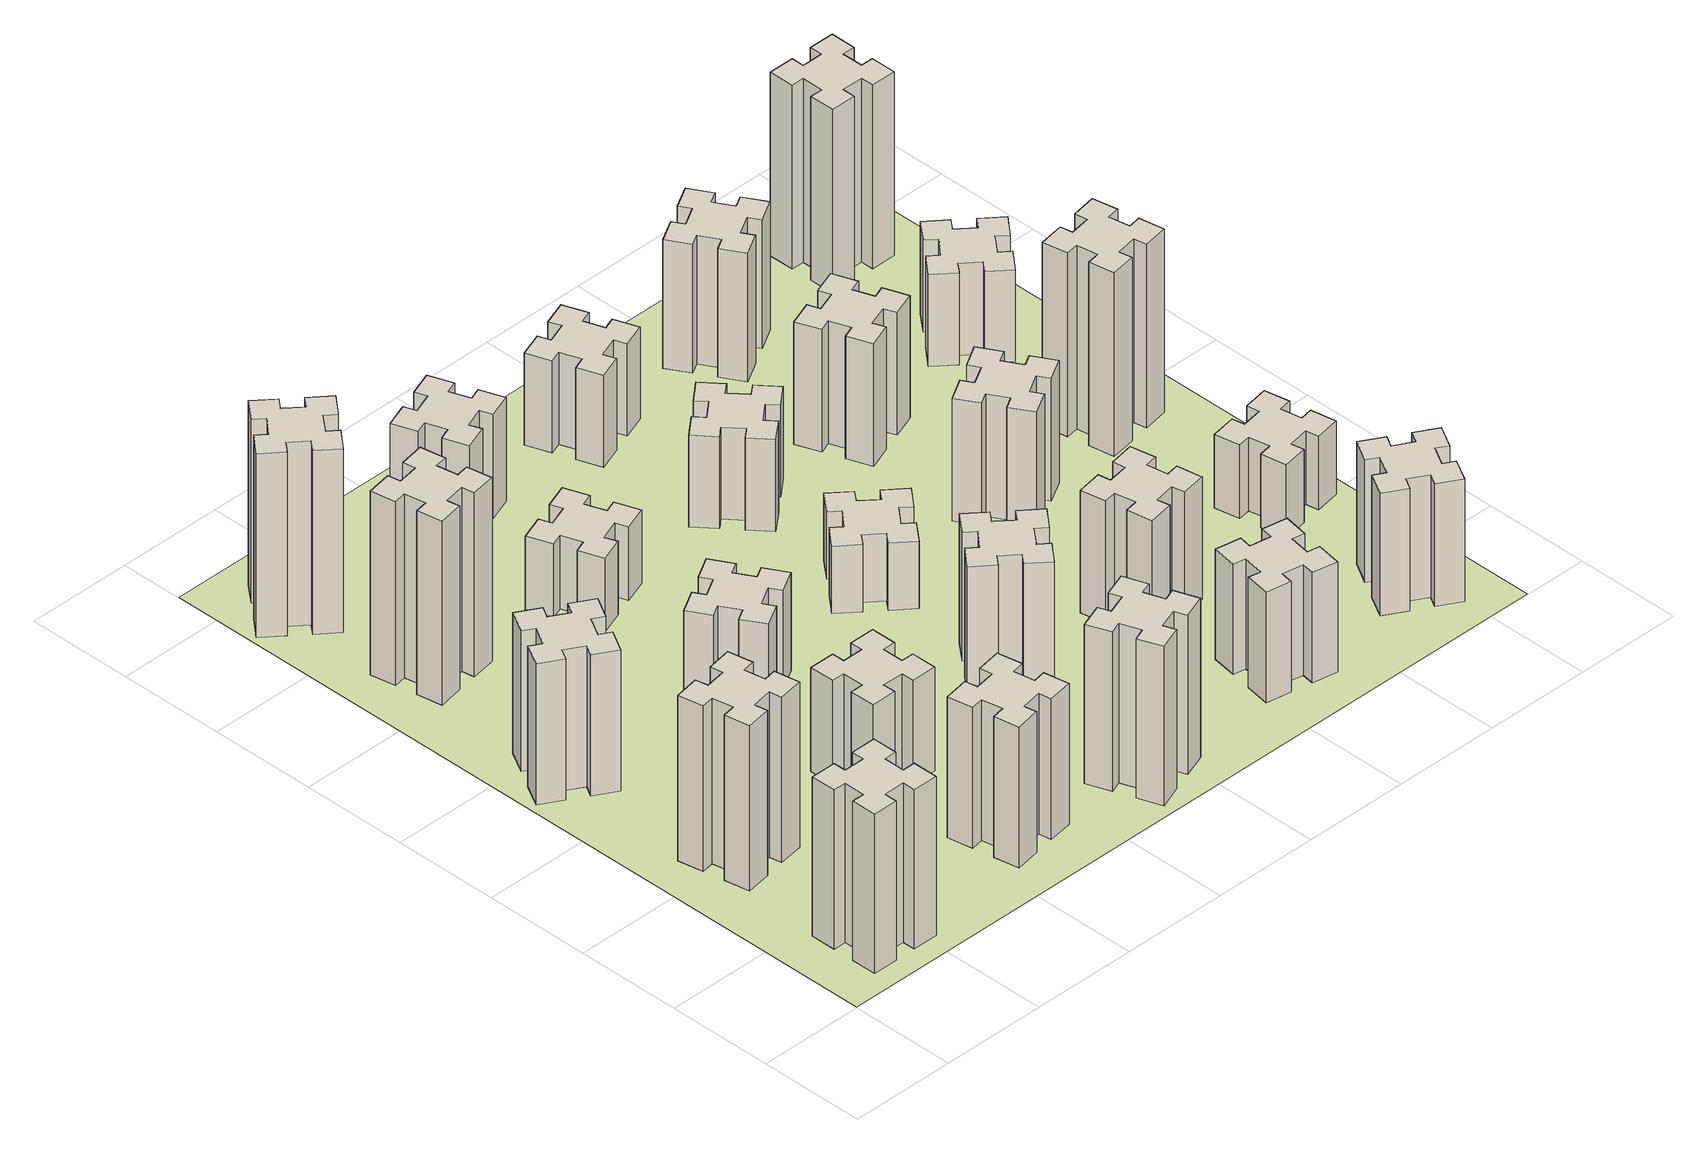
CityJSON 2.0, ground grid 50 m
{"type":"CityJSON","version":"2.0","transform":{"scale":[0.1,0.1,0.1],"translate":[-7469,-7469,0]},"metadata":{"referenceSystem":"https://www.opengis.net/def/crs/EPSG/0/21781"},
"CityObjects":{
"building1":{"type":"Building","attributes":{"class":"1000","function":"1000","usage":"1000","yearOfConstruction":2016,"roofType":"1000","measuredHeight":78,"storeysAboveGround":30,"storeysBelowGround":0},"geometry":[{"type":"Solid","lod":"1","boundaries":[[[[0,1,2,3,4,5,6,7,8,9,10,11,12,13,14,15,16,17,18,19]],[[17,16,20,21]],[[16,15,22,20]],[[15,14,23,22]],[[14,13,24,23]],[[13,12,25,24]],[[12,11,26,25]],[[11,10,27,26]],[[10,9,28,27]],[[9,8,29,28]],[[8,7,30,29]],[[7,6,31,30]],[[6,5,32,31]],[[5,4,33,32]],[[4,3,34,33]],[[3,2,35,34]],[[2,1,36,35]],[[1,0,37,36]],[[0,19,38,37]],[[19,18,39,38]],[[18,17,21,39]],[[24,25,26,27,28,29,30,31,32,33,34,35,36,37,38,39,21,20,22,23]]]]}]},
"building2":{"type":"Building","attributes":{"class":"1000","function":"1000","usage":"1000","yearOfConstruction":2016,"roofType":"1000","measuredHeight":81,"storeysAboveGround":30,"storeysBelowGround":0},"geometry":[{"type":"Solid","lod":"1","boundaries":[[[[40,41,42,43,44,45,46,47,48,49,50,51,52,53,54,55,56,57,58,59]],[[57,56,60,61]],[[56,55,62,60]],[[55,54,63,62]],[[54,53,64,63]],[[53,52,65,64]],[[52,51,66,65]],[[51,50,67,66]],[[50,49,68,67]],[[49,48,69,68]],[[48,47,70,69]],[[47,46,71,70]],[[46,45,72,71]],[[45,44,73,72]],[[44,43,74,73]],[[43,42,75,74]],[[42,41,76,75]],[[41,40,77,76]],[[40,59,78,77]],[[59,58,79,78]],[[58,57,61,79]],[[64,65,66,67,68,69,70,71,72,73,74,75,76,77,78,79,61,60,62,63]]]]}]},
"building3":{"type":"Building","attributes":{"class":"1000","function":"1000","usage":"1000","yearOfConstruction":2016,"roofType":"1000","measuredHeight":69,"storeysAboveGround":30,"storeysBelowGround":0},"geometry":[{"type":"Solid","lod":"1","boundaries":[[[[80,81,82,83,84,85,86,87,88,89,90,91,92,93,94,95,96,97,98,99]],[[97,96,100,101]],[[96,95,102,100]],[[95,94,103,102]],[[94,93,104,103]],[[93,92,105,104]],[[92,91,106,105]],[[91,90,107,106]],[[90,89,108,107]],[[89,88,109,108]],[[88,87,110,109]],[[87,86,111,110]],[[86,85,112,111]],[[85,84,113,112]],[[84,83,114,113]],[[83,82,115,114]],[[82,81,116,115]],[[81,80,117,116]],[[80,99,118,117]],[[99,98,119,118]],[[98,97,101,119]],[[104,105,106,107,108,109,110,111,112,113,114,115,116,117,118,119,101,100,102,103]]]]}]},
"building4":{"type":"Building","attributes":{"class":"1000","function":"1000","usage":"1000","yearOfConstruction":2016,"roofType":"1000","measuredHeight":90,"storeysAboveGround":30,"storeysBelowGround":0},"geometry":[{"type":"Solid","lod":"1","boundaries":[[[[120,121,122,123,124,125,126,127,128,129,130,131,132,133,134,135,136,137,138,139]],[[137,136,140,141]],[[136,135,142,140]],[[135,134,143,142]],[[134,133,144,143]],[[133,132,145,144]],[[132,131,146,145]],[[131,130,147,146]],[[130,129,148,147]],[[129,128,149,148]],[[128,127,150,149]],[[127,126,151,150]],[[126,125,152,151]],[[125,124,153,152]],[[124,123,154,153]],[[123,122,155,154]],[[122,121,156,155]],[[121,120,157,156]],[[120,139,158,157]],[[139,138,159,158]],[[138,137,141,159]],[[144,145,146,147,148,149,150,151,152,153,154,155,156,157,158,159,141,140,142,143]]]]}]},
"building5":{"type":"Building","attributes":{"class":"1000","function":"1000","usage":"1000","yearOfConstruction":2016,"roofType":"1000","measuredHeight":90,"storeysAboveGround":30,"storeysBelowGround":0},"geometry":[{"type":"Solid","lod":"1","boundaries":[[[[160,161,162,163,164,165,166,167,168,169,170,171,172,173,174,175,176,177,178,179]],[[177,176,180,181]],[[176,175,182,180]],[[175,174,183,182]],[[174,173,184,183]],[[173,172,185,184]],[[172,171,186,185]],[[171,170,187,186]],[[170,169,188,187]],[[169,168,189,188]],[[168,167,190,189]],[[167,166,191,190]],[[166,165,192,191]],[[165,164,193,192]],[[164,163,194,193]],[[163,162,195,194]],[[162,161,196,195]],[[161,160,197,196]],[[160,179,198,197]],[[179,178,199,198]],[[178,177,181,199]],[[184,185,186,187,188,189,190,191,192,193,194,195,196,197,198,199,181,180,182,183]]]]}]},
"building6":{"type":"Building","attributes":{"class":"1000","function":"1000","usage":"1000","yearOfConstruction":2016,"roofType":"1000","measuredHeight":69,"storeysAboveGround":30,"storeysBelowGround":0},"geometry":[{"type":"Solid","lod":"1","boundaries":[[[[200,201,202,203,204,205,206,207,208,209,210,211,212,213,214,215,216,217,218,219]],[[217,216,220,221]],[[216,215,222,220]],[[215,214,223,222]],[[214,213,224,223]],[[213,212,225,224]],[[212,211,226,225]],[[211,210,227,226]],[[210,209,228,227]],[[209,208,229,228]],[[208,207,230,229]],[[207,206,231,230]],[[206,205,232,231]],[[205,204,233,232]],[[204,203,234,233]],[[203,202,235,234]],[[202,201,236,235]],[[201,200,237,236]],[[200,219,238,237]],[[219,218,239,238]],[[218,217,221,239]],[[224,225,226,227,228,229,230,231,232,233,234,235,236,237,238,239,221,220,222,223]]]]}]},
"building7":{"type":"Building","attributes":{"class":"1000","function":"1000","usage":"1000","yearOfConstruction":2016,"roofType":"1000","measuredHeight":51,"storeysAboveGround":30,"storeysBelowGround":0},"geometry":[{"type":"Solid","lod":"1","boundaries":[[[[240,241,242,243,244,245,246,247,248,249,250,251,252,253,254,255,256,257,258,259]],[[257,256,260,261]],[[256,255,262,260]],[[255,254,263,262]],[[254,253,264,263]],[[253,252,265,264]],[[252,251,266,265]],[[251,250,267,266]],[[250,249,268,267]],[[249,248,269,268]],[[248,247,270,269]],[[247,246,271,270]],[[246,245,272,271]],[[245,244,273,272]],[[244,243,274,273]],[[243,242,275,274]],[[242,241,276,275]],[[241,240,277,276]],[[240,259,278,277]],[[259,258,279,278]],[[258,257,261,279]],[[264,265,266,267,268,269,270,271,272,273,274,275,276,277,278,279,261,260,262,263]]]]}]},
"building8":{"type":"Building","attributes":{"class":"1000","function":"1000","usage":"1000","yearOfConstruction":2016,"roofType":"1000","measuredHeight":48,"storeysAboveGround":30,"storeysBelowGround":0},"geometry":[{"type":"Solid","lod":"1","boundaries":[[[[280,281,282,283,284,285,286,287,288,289,290,291,292,293,294,295,296,297,298,299]],[[297,296,300,301]],[[296,295,302,300]],[[295,294,303,302]],[[294,293,304,303]],[[293,292,305,304]],[[292,291,306,305]],[[291,290,307,306]],[[290,289,308,307]],[[289,288,309,308]],[[288,287,310,309]],[[287,286,311,310]],[[286,285,312,311]],[[285,284,313,312]],[[284,283,314,313]],[[283,282,315,314]],[[282,281,316,315]],[[281,280,317,316]],[[280,299,318,317]],[[299,298,319,318]],[[298,297,301,319]],[[304,305,306,307,308,309,310,311,312,313,314,315,316,317,318,319,301,300,302,303]]]]}]},
"building9":{"type":"Building","attributes":{"class":"1000","function":"1000","usage":"1000","yearOfConstruction":2016,"roofType":"1000","measuredHeight":36,"storeysAboveGround":30,"storeysBelowGround":0},"geometry":[{"type":"Solid","lod":"1","boundaries":[[[[320,321,322,323,324,325,326,327,328,329,330,331,332,333,334,335,336,337,338,339]],[[337,336,340,341]],[[336,335,342,340]],[[335,334,343,342]],[[334,333,344,343]],[[333,332,345,344]],[[332,331,346,345]],[[331,330,347,346]],[[330,329,348,347]],[[329,328,349,348]],[[328,327,350,349]],[[327,326,351,350]],[[326,325,352,351]],[[325,324,353,352]],[[324,323,354,353]],[[323,322,355,354]],[[322,321,356,355]],[[321,320,357,356]],[[320,339,358,357]],[[339,338,359,358]],[[338,337,341,359]],[[344,345,346,347,348,349,350,351,352,353,354,355,356,357,358,359,341,340,342,343]]]]}]},
"building10":{"type":"Building","attributes":{"class":"1000","function":"1000","usage":"1000","yearOfConstruction":2016,"roofType":"1000","measuredHeight":78,"storeysAboveGround":30,"storeysBelowGround":0},"geometry":[{"type":"Solid","lod":"1","boundaries":[[[[360,361,362,363,364,365,366,367,368,369,370,371,372,373,374,375,376,377,378,379]],[[377,376,380,381]],[[376,375,382,380]],[[375,374,383,382]],[[374,373,384,383]],[[373,372,385,384]],[[372,371,386,385]],[[371,370,387,386]],[[370,369,388,387]],[[369,368,389,388]],[[368,367,390,389]],[[367,366,391,390]],[[366,365,392,391]],[[365,364,393,392]],[[364,363,394,393]],[[363,362,395,394]],[[362,361,396,395]],[[361,360,397,396]],[[360,379,398,397]],[[379,378,399,398]],[[378,377,381,399]],[[384,385,386,387,388,389,390,391,392,393,394,395,396,397,398,399,381,380,382,383]]]]}]},
"building11":{"type":"Building","attributes":{"class":"1000","function":"1000","usage":"1000","yearOfConstruction":2016,"roofType":"1000","measuredHeight":51,"storeysAboveGround":30,"storeysBelowGround":0},"geometry":[{"type":"Solid","lod":"1","boundaries":[[[[400,401,402,403,404,405,406,407,408,409,410,411,412,413,414,415,416,417,418,419]],[[417,416,420,421]],[[416,415,422,420]],[[415,414,423,422]],[[414,413,424,423]],[[413,412,425,424]],[[412,411,426,425]],[[411,410,427,426]],[[410,409,428,427]],[[409,408,429,428]],[[408,407,430,429]],[[407,406,431,430]],[[406,405,432,431]],[[405,404,433,432]],[[404,403,434,433]],[[403,402,435,434]],[[402,401,436,435]],[[401,400,437,436]],[[400,419,438,437]],[[419,418,439,438]],[[418,417,421,439]],[[424,425,426,427,428,429,430,431,432,433,434,435,436,437,438,439,421,420,422,423]]]]}]},
"building12":{"type":"Building","attributes":{"class":"1000","function":"1000","usage":"1000","yearOfConstruction":2016,"roofType":"1000","measuredHeight":63,"storeysAboveGround":30,"storeysBelowGround":0},"geometry":[{"type":"Solid","lod":"1","boundaries":[[[[440,441,442,443,444,445,446,447,448,449,450,451,452,453,454,455,456,457,458,459]],[[457,456,460,461]],[[456,455,462,460]],[[455,454,463,462]],[[454,453,464,463]],[[453,452,465,464]],[[452,451,466,465]],[[451,450,467,466]],[[450,449,468,467]],[[449,448,469,468]],[[448,447,470,469]],[[447,446,471,470]],[[446,445,472,471]],[[445,444,473,472]],[[444,443,474,473]],[[443,442,475,474]],[[442,441,476,475]],[[441,440,477,476]],[[440,459,478,477]],[[459,458,479,478]],[[458,457,461,479]],[[464,465,466,467,468,469,470,471,472,473,474,475,476,477,478,479,461,460,462,463]]]]}]},
"building13":{"type":"Building","attributes":{"class":"1000","function":"1000","usage":"1000","yearOfConstruction":2016,"roofType":"1000","measuredHeight":33,"storeysAboveGround":30,"storeysBelowGround":0},"geometry":[{"type":"Solid","lod":"1","boundaries":[[[[480,481,482,483,484,485,486,487,488,489,490,491,492,493,494,495,496,497,498,499]],[[497,496,500,501]],[[496,495,502,500]],[[495,494,503,502]],[[494,493,504,503]],[[493,492,505,504]],[[492,491,506,505]],[[491,490,507,506]],[[490,489,508,507]],[[489,488,509,508]],[[488,487,510,509]],[[487,486,511,510]],[[486,485,512,511]],[[485,484,513,512]],[[484,483,514,513]],[[483,482,515,514]],[[482,481,516,515]],[[481,480,517,516]],[[480,499,518,517]],[[499,498,519,518]],[[498,497,501,519]],[[504,505,506,507,508,509,510,511,512,513,514,515,516,517,518,519,501,500,502,503]]]]}]},
"building14":{"type":"Building","attributes":{"class":"1000","function":"1000","usage":"1000","yearOfConstruction":2016,"roofType":"1000","measuredHeight":45,"storeysAboveGround":30,"storeysBelowGround":0},"geometry":[{"type":"Solid","lod":"1","boundaries":[[[[520,521,522,523,524,525,526,527,528,529,530,531,532,533,534,535,536,537,538,539]],[[537,536,540,541]],[[536,535,542,540]],[[535,534,543,542]],[[534,533,544,543]],[[533,532,545,544]],[[532,531,546,545]],[[531,530,547,546]],[[530,529,548,547]],[[529,528,549,548]],[[528,527,550,549]],[[527,526,551,550]],[[526,525,552,551]],[[525,524,553,552]],[[524,523,554,553]],[[523,522,555,554]],[[522,521,556,555]],[[521,520,557,556]],[[520,539,558,557]],[[539,538,559,558]],[[538,537,541,559]],[[544,545,546,547,548,549,550,551,552,553,554,555,556,557,558,559,541,540,542,543]]]]}]},
"building15":{"type":"Building","attributes":{"class":"1000","function":"1000","usage":"1000","yearOfConstruction":2016,"roofType":"1000","measuredHeight":54,"storeysAboveGround":30,"storeysBelowGround":0},"geometry":[{"type":"Solid","lod":"1","boundaries":[[[[560,561,562,563,564,565,566,567,568,569,570,571,572,573,574,575,576,577,578,579]],[[577,576,580,581]],[[576,575,582,580]],[[575,574,583,582]],[[574,573,584,583]],[[573,572,585,584]],[[572,571,586,585]],[[571,570,587,586]],[[570,569,588,587]],[[569,568,589,588]],[[568,567,590,589]],[[567,566,591,590]],[[566,565,592,591]],[[565,564,593,592]],[[564,563,594,593]],[[563,562,595,594]],[[562,561,596,595]],[[561,560,597,596]],[[560,579,598,597]],[[579,578,599,598]],[[578,577,581,599]],[[584,585,586,587,588,589,590,591,592,593,594,595,596,597,598,599,581,580,582,583]]]]}]},
"building16":{"type":"Building","attributes":{"class":"1000","function":"1000","usage":"1000","yearOfConstruction":2016,"roofType":"1000","measuredHeight":45,"storeysAboveGround":30,"storeysBelowGround":0},"geometry":[{"type":"Solid","lod":"1","boundaries":[[[[600,601,602,603,604,605,606,607,608,609,610,611,612,613,614,615,616,617,618,619]],[[617,616,620,621]],[[616,615,622,620]],[[615,614,623,622]],[[614,613,624,623]],[[613,612,625,624]],[[612,611,626,625]],[[611,610,627,626]],[[610,609,628,627]],[[609,608,629,628]],[[608,607,630,629]],[[607,606,631,630]],[[606,605,632,631]],[[605,604,633,632]],[[604,603,634,633]],[[603,602,635,634]],[[602,601,636,635]],[[601,600,637,636]],[[600,619,638,637]],[[619,618,639,638]],[[618,617,621,639]],[[624,625,626,627,628,629,630,631,632,633,634,635,636,637,638,639,621,620,622,623]]]]}]},
"building17":{"type":"Building","attributes":{"class":"1000","function":"1000","usage":"1000","yearOfConstruction":2016,"roofType":"1000","measuredHeight":60,"storeysAboveGround":30,"storeysBelowGround":0},"geometry":[{"type":"Solid","lod":"1","boundaries":[[[[640,641,642,643,644,645,646,647,648,649,650,651,652,653,654,655,656,657,658,659]],[[657,656,660,661]],[[656,655,662,660]],[[655,654,663,662]],[[654,653,664,663]],[[653,652,665,664]],[[652,651,666,665]],[[651,650,667,666]],[[650,649,668,667]],[[649,648,669,668]],[[648,647,670,669]],[[647,646,671,670]],[[646,645,672,671]],[[645,644,673,672]],[[644,643,674,673]],[[643,642,675,674]],[[642,641,676,675]],[[641,640,677,676]],[[640,659,678,677]],[[659,658,679,678]],[[658,657,661,679]],[[664,665,666,667,668,669,670,671,672,673,674,675,676,677,678,679,661,660,662,663]]]]}]},
"building18":{"type":"Building","attributes":{"class":"1000","function":"1000","usage":"1000","yearOfConstruction":2016,"roofType":"1000","measuredHeight":60,"storeysAboveGround":30,"storeysBelowGround":0},"geometry":[{"type":"Solid","lod":"1","boundaries":[[[[680,681,682,683,684,685,686,687,688,689,690,691,692,693,694,695,696,697,698,699]],[[697,696,700,701]],[[696,695,702,700]],[[695,694,703,702]],[[694,693,704,703]],[[693,692,705,704]],[[692,691,706,705]],[[691,690,707,706]],[[690,689,708,707]],[[689,688,709,708]],[[688,687,710,709]],[[687,686,711,710]],[[686,685,712,711]],[[685,684,713,712]],[[684,683,714,713]],[[683,682,715,714]],[[682,681,716,715]],[[681,680,717,716]],[[680,699,718,717]],[[699,698,719,718]],[[698,697,701,719]],[[704,705,706,707,708,709,710,711,712,713,714,715,716,717,718,719,701,700,702,703]]]]}]},
"building19":{"type":"Building","attributes":{"class":"1000","function":"1000","usage":"1000","yearOfConstruction":2016,"roofType":"1000","measuredHeight":60,"storeysAboveGround":30,"storeysBelowGround":0},"geometry":[{"type":"Solid","lod":"1","boundaries":[[[[720,721,722,723,724,725,726,727,728,729,730,731,732,733,734,735,736,737,738,739]],[[737,736,740,741]],[[736,735,742,740]],[[735,734,743,742]],[[734,733,744,743]],[[733,732,745,744]],[[732,731,746,745]],[[731,730,747,746]],[[730,729,748,747]],[[729,728,749,748]],[[728,727,750,749]],[[727,726,751,750]],[[726,725,752,751]],[[725,724,753,752]],[[724,723,754,753]],[[723,722,755,754]],[[722,721,756,755]],[[721,720,757,756]],[[720,739,758,757]],[[739,738,759,758]],[[738,737,741,759]],[[744,745,746,747,748,749,750,751,752,753,754,755,756,757,758,759,741,740,742,743]]]]}]},
"building20":{"type":"Building","attributes":{"class":"1000","function":"1000","usage":"1000","yearOfConstruction":2016,"roofType":"1000","measuredHeight":60,"storeysAboveGround":30,"storeysBelowGround":0},"geometry":[{"type":"Solid","lod":"1","boundaries":[[[[760,761,762,763,764,765,766,767,768,769,770,771,772,773,774,775,776,777,778,779]],[[777,776,780,781]],[[776,775,782,780]],[[775,774,783,782]],[[774,773,784,783]],[[773,772,785,784]],[[772,771,786,785]],[[771,770,787,786]],[[770,769,788,787]],[[769,768,789,788]],[[768,767,790,789]],[[767,766,791,790]],[[766,765,792,791]],[[765,764,793,792]],[[764,763,794,793]],[[763,762,795,794]],[[762,761,796,795]],[[761,760,797,796]],[[760,779,798,797]],[[779,778,799,798]],[[778,777,781,799]],[[784,785,786,787,788,789,790,791,792,793,794,795,796,797,798,799,781,780,782,783]]]]}]},
"building21":{"type":"Building","attributes":{"class":"1000","function":"1000","usage":"1000","yearOfConstruction":2016,"roofType":"1000","measuredHeight":63,"storeysAboveGround":30,"storeysBelowGround":0},"geometry":[{"type":"Solid","lod":"1","boundaries":[[[[800,801,802,803,804,805,806,807,808,809,810,811,812,813,814,815,816,817,818,819]],[[817,816,820,821]],[[816,815,822,820]],[[815,814,823,822]],[[814,813,824,823]],[[813,812,825,824]],[[812,811,826,825]],[[811,810,827,826]],[[810,809,828,827]],[[809,808,829,828]],[[808,807,830,829]],[[807,806,831,830]],[[806,805,832,831]],[[805,804,833,832]],[[804,803,834,833]],[[803,802,835,834]],[[802,801,836,835]],[[801,800,837,836]],[[800,819,838,837]],[[819,818,839,838]],[[818,817,821,839]],[[824,825,826,827,828,829,830,831,832,833,834,835,836,837,838,839,821,820,822,823]]]]}]},
"building22":{"type":"Building","attributes":{"class":"1000","function":"1000","usage":"1000","yearOfConstruction":2016,"roofType":"1000","measuredHeight":36,"storeysAboveGround":30,"storeysBelowGround":0},"geometry":[{"type":"Solid","lod":"1","boundaries":[[[[840,841,842,843,844,845,846,847,848,849,850,851,852,853,854,855,856,857,858,859]],[[857,856,860,861]],[[856,855,862,860]],[[855,854,863,862]],[[854,853,864,863]],[[853,852,865,864]],[[852,851,866,865]],[[851,850,867,866]],[[850,849,868,867]],[[849,848,869,868]],[[848,847,870,869]],[[847,846,871,870]],[[846,845,872,871]],[[845,844,873,872]],[[844,843,874,873]],[[843,842,875,874]],[[842,841,876,875]],[[841,840,877,876]],[[840,859,878,877]],[[859,858,879,878]],[[858,857,861,879]],[[864,865,866,867,868,869,870,871,872,873,874,875,876,877,878,879,861,860,862,863]]]]}]},
"building23":{"type":"Building","attributes":{"class":"1000","function":"1000","usage":"1000","yearOfConstruction":2016,"roofType":"1000","measuredHeight":90,"storeysAboveGround":30,"storeysBelowGround":0},"geometry":[{"type":"Solid","lod":"1","boundaries":[[[[880,881,882,883,884,885,886,887,888,889,890,891,892,893,894,895,896,897,898,899]],[[897,896,900,901]],[[896,895,902,900]],[[895,894,903,902]],[[894,893,904,903]],[[893,892,905,904]],[[892,891,906,905]],[[891,890,907,906]],[[890,889,908,907]],[[889,888,909,908]],[[888,887,910,909]],[[887,886,911,910]],[[886,885,912,911]],[[885,884,913,912]],[[884,883,914,913]],[[883,882,915,914]],[[882,881,916,915]],[[881,880,917,916]],[[880,899,918,917]],[[899,898,919,918]],[[898,897,901,919]],[[904,905,906,907,908,909,910,911,912,913,914,915,916,917,918,919,901,900,902,903]]]]}]},
"building24":{"type":"Building","attributes":{"class":"1000","function":"1000","usage":"1000","yearOfConstruction":2016,"roofType":"1000","measuredHeight":45,"storeysAboveGround":30,"storeysBelowGround":0},"geometry":[{"type":"Solid","lod":"1","boundaries":[[[[920,921,922,923,924,925,926,927,928,929,930,931,932,933,934,935,936,937,938,939]],[[937,936,940,941]],[[936,935,942,940]],[[935,934,943,942]],[[934,933,944,943]],[[933,932,945,944]],[[932,931,946,945]],[[931,930,947,946]],[[930,929,948,947]],[[929,928,949,948]],[[928,927,950,949]],[[927,926,951,950]],[[926,925,952,951]],[[925,924,953,952]],[[924,923,954,953]],[[923,922,955,954]],[[922,921,956,955]],[[921,920,957,956]],[[920,939,958,957]],[[939,938,959,958]],[[938,937,941,959]],[[944,945,946,947,948,949,950,951,952,953,954,955,956,957,958,959,941,940,942,943]]]]}]},
"building25":{"type":"Building","attributes":{"class":"1000","function":"1000","usage":"1000","yearOfConstruction":2016,"roofType":"1000","measuredHeight":90,"storeysAboveGround":30,"storeysBelowGround":0},"geometry":[{"type":"Solid","lod":"1","boundaries":[[[[960,961,962,963,964,965,966,967,968,969,970,971,972,973,974,975,976,977,978,979]],[[977,976,980,981]],[[976,975,982,980]],[[975,974,983,982]],[[974,973,984,983]],[[973,972,985,984]],[[972,971,986,985]],[[971,970,987,986]],[[970,969,988,987]],[[969,968,989,988]],[[968,967,990,989]],[[967,966,991,990]],[[966,965,992,991]],[[965,964,993,992]],[[964,963,994,993]],[[963,962,995,994]],[[962,961,996,995]],[[961,960,997,996]],[[960,979,998,997]],[[979,978,999,998]],[[978,977,981,999]],[[984,985,986,987,988,989,990,991,992,993,994,995,996,997,998,999,981,980,982,983]]]]}]},
"landuse1":{"type":"LandUse","attributes":{"name":"plot1","function":"1010"},"geometry":[{"type":"MultiSurface","lod":"1","boundaries":[[[1000,1001,1002,1003]]]}]}
},
"vertices":[
[485,225,0],[485,325,0],[545,325,0],[545,445,0],[425,445,0],[425,385,0],[325,385,0],[325,445,0],[205,445,0],[205,325,0],[265,325,0],[265,225,0],[205,225,0],[205,105,0],[325,105,0],[325,165,0],[425,165,0],[425,105,0],[545,105,0],[545,225,0],[425,165,780],[425,105,780],[325,165,780],[325,105,780],[205,105,780],[205,225,780],[265,225,780],[265,325,780],[205,325,780],[205,445,780],[325,445,780],[325,385,780],[425,385,780],[425,445,780],[545,445,780],[545,325,780],[485,325,780],[485,225,780],[545,225,780],[545,105,780],
[405,1132,0],[307,1115,0],[297,1174,0],[178,1153,0],[199,1035,0],[258,1045,0],[276,947,0],[217,937,0],[237,818,0],[356,839,0],[345,898,0],[444,916,0],[454,857,0],[572,877,0],[551,996,0],[492,985,0],[475,1084,0],[534,1094,0],[513,1212,0],[395,1191,0],[475,1084,810],[534,1094,810],[492,985,810],[551,996,810],[572,877,810],[454,857,810],[444,916,810],[345,898,810],[356,839,810],[237,818,810],[217,937,810],[276,947,810],[258,1045,810],[199,1035,810],[178,1153,810],[297,1174,810],[307,1115,810],[405,1132,810],[395,1191,810],[513,1212,810],
[374,1926,0],[287,1976,0],[317,2028,0],[213,2088,0],[153,1984,0],[205,1954,0],[155,1867,0],[103,1897,0],[43,1793,0],[147,1733,0],[177,1785,0],[264,1735,0],[234,1683,0],[338,1623,0],[398,1727,0],[346,1757,0],[396,1844,0],[448,1814,0],[508,1918,0],[404,1978,0],[396,1844,690],[448,1814,690],[346,1757,690],[398,1727,690],[338,1623,690],[234,1683,690],[264,1735,690],[177,1785,690],[147,1733,690],[43,1793,690],[103,1897,690],[155,1867,690],[205,1954,690],[153,1984,690],[213,2088,690],[317,2028,690],[287,1976,690],[374,1926,690],[404,1978,690],[508,1918,690],
[405,2812,0],[307,2795,0],[297,2854,0],[178,2833,0],[199,2715,0],[258,2725,0],[276,2627,0],[217,2617,0],[237,2498,0],[356,2519,0],[345,2578,0],[444,2596,0],[454,2537,0],[572,2557,0],[551,2676,0],[492,2665,0],[475,2764,0],[534,2774,0],[513,2892,0],[395,2871,0],[475,2764,900],[534,2774,900],[492,2665,900],[551,2676,900],[572,2557,900],[454,2537,900],[444,2596,900],[345,2578,900],[356,2519,900],[237,2498,900],[217,2617,900],[276,2627,900],[258,2725,900],[199,2715,900],[178,2833,900],[297,2854,900],[307,2795,900],[405,2812,900],[395,2871,900],[513,2892,900],
[384,3387,0],[308,3452,0],[346,3498,0],[254,3575,0],[177,3483,0],[223,3444,0],[159,3368,0],[113,3406,0],[36,3314,0],[128,3237,0],[166,3283,0],[243,3219,0],[204,3173,0],[296,3096,0],[373,3188,0],[327,3226,0],[392,3303,0],[438,3264,0],[515,3356,0],[423,3433,0],[392,3303,900],[438,3264,900],[327,3226,900],[373,3188,900],[296,3096,900],[204,3173,900],[243,3219,900],[166,3283,900],[128,3237,900],[36,3314,900],[113,3406,900],[159,3368,900],[223,3444,900],[177,3483,900],[254,3575,900],[346,3498,900],[308,3452,900],[384,3387,900],[423,3433,900],[515,3356,900],
[1332,345,0],[1315,444,0],[1374,454,0],[1353,572,0],[1235,551,0],[1245,492,0],[1147,475,0],[1137,534,0],[1018,513,0],[1039,395,0],[1098,405,0],[1116,307,0],[1057,297,0],[1077,178,0],[1196,199,0],[1185,258,0],[1284,276,0],[1294,217,0],[1412,237,0],[1391,356,0],[1284,276,690],[1294,217,690],[1185,258,690],[1196,199,690],[1077,178,690],[1057,297,690],[1116,307,690],[1098,405,690],[1039,395,690],[1018,513,690],[1137,534,690],[1147,475,690],[1245,492,690],[1235,551,690],[1353,572,690],[1374,454,690],[1315,444,690],[1332,345,690],[1391,356,690],[1412,237,690],
[1165,1125,0],[1065,1125,0],[1065,1185,0],[945,1185,0],[945,1065,0],[1005,1065,0],[1005,965,0],[945,965,0],[945,845,0],[1065,845,0],[1065,905,0],[1165,905,0],[1165,845,0],[1285,845,0],[1285,965,0],[1225,965,0],[1225,1065,0],[1285,1065,0],[1285,1185,0],[1165,1185,0],[1225,1065,510],[1285,1065,510],[1225,965,510],[1285,965,510],[1285,845,510],[1165,845,510],[1165,905,510],[1065,905,510],[1065,845,510],[945,845,510],[945,965,510],[1005,965,510],[1005,1065,510],[945,1065,510],[945,1185,510],[1065,1185,510],[1065,1125,510],[1165,1125,510],[1165,1185,510],[1285,1185,510],
[995,1744,0],[1045,1657,0],[993,1627,0],[1053,1523,0],[1157,1583,0],[1127,1635,0],[1214,1685,0],[1244,1633,0],[1348,1693,0],[1288,1797,0],[1236,1767,0],[1186,1854,0],[1238,1884,0],[1178,1988,0],[1074,1928,0],[1104,1876,0],[1017,1826,0],[987,1878,0],[883,1818,0],[943,1714,0],[1017,1826,480],[987,1878,480],[1104,1876,480],[1074,1928,480],[1178,1988,480],[1238,1884,480],[1186,1854,480],[1236,1767,480],[1288,1797,480],[1348,1693,480],[1244,1633,480],[1214,1685,480],[1127,1635,480],[1157,1583,480],[1053,1523,480],[993,1627,480],[1045,1657,480],[995,1744,480],[943,1714,480],[883,1818,480],
[1125,2716,0],[1031,2682,0],[1010,2738,0],[897,2697,0],[939,2584,0],[995,2605,0],[1029,2511,0],[973,2490,0],[1014,2377,0],[1127,2419,0],[1106,2475,0],[1200,2509,0],[1220,2453,0],[1333,2494,0],[1292,2607,0],[1236,2586,0],[1202,2680,0],[1258,2700,0],[1217,2813,0],[1104,2772,0],[1202,2680,360],[1258,2700,360],[1236,2586,360],[1292,2607,360],[1333,2494,360],[1220,2453,360],[1200,2509,360],[1106,2475,360],[1127,2419,360],[1014,2377,360],[973,2490,360],[1029,2511,360],[995,2605,360],[939,2584,360],[897,2697,360],[1010,2738,360],[1031,2682,360],[1125,2716,360],[1104,2772,360],[1217,2813,360],
[1976,266,0],[1942,360,0],[1998,380,0],[1957,493,0],[1844,452,0],[1865,396,0],[1771,362,0],[1750,418,0],[1637,377,0],[1679,264,0],[1735,285,0],[1769,191,0],[1713,170,0],[1754,57,0],[1867,99,0],[1846,155,0],[1940,189,0],[1960,133,0],[2073,174,0],[2032,287,0],[1940,189,780],[1960,133,780],[1846,155,780],[1867,99,780],[1754,57,780],[1713,170,780],[1769,191,780],[1735,285,780],[1679,264,780],[1637,377,780],[1750,418,780],[1771,362,780],[1865,396,780],[1844,452,780],[1957,493,780],[1998,380,780],[1942,360,780],[1976,266,780],[2032,287,780],[2073,174,780],
[1125,3456,0],[1031,3422,0],[1010,3478,0],[897,3437,0],[939,3324,0],[995,3345,0],[1029,3251,0],[973,3230,0],[1014,3117,0],[1127,3159,0],[1106,3215,0],[1200,3249,0],[1220,3193,0],[1333,3234,0],[1292,3347,0],[1236,3326,0],[1202,3420,0],[1258,3440,0],[1217,3553,0],[1104,3512,0],[1202,3420,510],[1258,3440,510],[1236,3326,510],[1292,3347,510],[1333,3234,510],[1220,3193,510],[1200,3249,510],[1106,3215,510],[1127,3159,510],[1014,3117,510],[973,3230,510],[1029,3251,510],[995,3345,510],[939,3324,510],[897,3437,510],[1010,3478,510],[1031,3422,510],[1125,3456,510],[1104,3512,510],[1217,3553,510],
[2007,1006,0],[2072,1083,0],[2118,1044,0],[2195,1136,0],[2103,1213,0],[2064,1167,0],[1988,1232,0],[2026,1278,0],[1934,1355,0],[1857,1263,0],[1903,1224,0],[1839,1148,0],[1793,1186,0],[1716,1094,0],[1808,1017,0],[1846,1063,0],[1923,999,0],[1884,953,0],[1976,876,0],[2053,968,0],[1923,999,630],[1884,953,630],[1846,1063,630],[1808,1017,630],[1716,1094,630],[1793,1186,630],[1839,1148,630],[1903,1224,630],[1857,1263,630],[1934,1355,630],[2026,1278,630],[1988,1232,630],[2064,1167,630],[2103,1213,630],[2195,1136,630],[2118,1044,630],[2072,1083,630],[2007,1006,630],[2053,968,630],[1976,876,630],
[2007,1746,0],[2072,1823,0],[2118,1784,0],[2195,1876,0],[2103,1953,0],[2064,1907,0],[1988,1972,0],[2026,2018,0],[1934,2095,0],[1857,2003,0],[1903,1964,0],[1839,1888,0],[1793,1926,0],[1716,1834,0],[1808,1757,0],[1846,1803,0],[1923,1739,0],[1884,1693,0],[1976,1616,0],[2053,1708,0],[1923,1739,330],[1884,1693,330],[1846,1803,330],[1808,1757,330],[1716,1834,330],[1793,1926,330],[1839,1888,330],[1903,1964,330],[1857,2003,330],[1934,2095,330],[2026,2018,330],[1988,1972,330],[2064,1907,330],[2103,1953,330],[2195,1876,330],[2118,1784,330],[2072,1823,330],[2007,1746,330],[2053,1708,330],[1976,1616,330],
[1988,2479,0],[2064,2543,0],[2103,2497,0],[2195,2574,0],[2118,2666,0],[2072,2628,0],[2007,2704,0],[2053,2743,0],[1976,2835,0],[1884,2758,0],[1923,2712,0],[1846,2647,0],[1808,2693,0],[1716,2616,0],[1793,2524,0],[1839,2563,0],[1903,2486,0],[1857,2448,0],[1934,2356,0],[2026,2433,0],[1903,2486,450],[1857,2448,450],[1839,2563,450],[1793,2524,450],[1716,2616,450],[1808,2693,450],[1846,2647,450],[1923,2712,450],[1884,2758,450],[1976,2835,450],[2053,2743,450],[2007,2704,450],[2072,2628,450],[2118,2666,450],[2195,2574,450],[2103,2497,450],[2064,2543,450],[1988,2479,450],[2026,2433,450],[1934,2356,450],
[2764,475,0],[2665,492,0],[2676,551,0],[2557,572,0],[2537,454,0],[2596,444,0],[2578,345,0],[2519,356,0],[2498,237,0],[2617,217,0],[2627,276,0],[2725,258,0],[2715,199,0],[2833,178,0],[2854,297,0],[2795,307,0],[2812,405,0],[2871,395,0],[2892,513,0],[2774,534,0],[2812,405,540],[2871,395,540],[2795,307,540],[2854,297,540],[2833,178,540],[2715,199,540],[2725,258,540],[2627,276,540],[2617,217,540],[2498,237,540],[2519,356,540],[2578,345,540],[2596,444,540],[2537,454,540],[2557,572,540],[2676,551,540],[2665,492,540],[2764,475,540],[2774,534,540],[2892,513,540],
[1865,3456,0],[1771,3422,0],[1750,3478,0],[1637,3437,0],[1679,3324,0],[1735,3345,0],[1769,3251,0],[1713,3230,0],[1754,3117,0],[1867,3159,0],[1846,3215,0],[1940,3249,0],[1960,3193,0],[2073,3234,0],[2032,3347,0],[1976,3326,0],[1942,3420,0],[1998,3440,0],[1957,3553,0],[1844,3512,0],[1942,3420,450],[1998,3440,450],[1976,3326,450],[2032,3347,450],[2073,3234,450],[1960,3193,450],[1940,3249,450],[1846,3215,450],[1867,3159,450],[1754,3117,450],[1713,3230,450],[1769,3251,450],[1735,3345,450],[1679,3324,450],[1637,3437,450],[1750,3478,450],[1771,3422,450],[1865,3456,450],[1844,3512,450],[1957,3553,450],
[2625,1132,0],[2527,1115,0],[2517,1174,0],[2398,1153,0],[2419,1035,0],[2478,1045,0],[2496,947,0],[2437,937,0],[2457,818,0],[2576,839,0],[2565,898,0],[2664,916,0],[2674,857,0],[2792,877,0],[2771,996,0],[2712,985,0],[2695,1084,0],[2754,1094,0],[2733,1212,0],[2615,1191,0],[2695,1084,600],[2754,1094,600],[2712,985,600],[2771,996,600],[2792,877,600],[2674,857,600],[2664,916,600],[2565,898,600],[2576,839,600],[2457,818,600],[2437,937,600],[2496,947,600],[2478,1045,600],[2419,1035,600],[2398,1153,600],[2517,1174,600],[2527,1115,600],[2625,1132,600],[2615,1191,600],[2733,1212,600],
[2816,1867,0],[2766,1954,0],[2818,1984,0],[2758,2088,0],[2654,2028,0],[2684,1976,0],[2597,1926,0],[2567,1978,0],[2463,1918,0],[2523,1814,0],[2575,1844,0],[2625,1757,0],[2573,1727,0],[2633,1623,0],[2737,1683,0],[2707,1735,0],[2794,1785,0],[2824,1733,0],[2928,1793,0],[2868,1897,0],[2794,1785,600],[2824,1733,600],[2707,1735,600],[2737,1683,600],[2633,1623,600],[2573,1727,600],[2625,1757,600],[2575,1844,600],[2523,1814,600],[2463,1918,600],[2567,1978,600],[2597,1926,600],[2684,1976,600],[2654,2028,600],[2758,2088,600],[2818,1984,600],[2766,1954,600],[2816,1867,600],[2868,1897,600],[2928,1793,600],
[2586,2475,0],[2680,2509,0],[2700,2453,0],[2813,2494,0],[2772,2607,0],[2716,2586,0],[2682,2680,0],[2738,2700,0],[2697,2813,0],[2584,2772,0],[2605,2716,0],[2511,2682,0],[2490,2738,0],[2377,2697,0],[2419,2584,0],[2475,2605,0],[2509,2511,0],[2453,2490,0],[2494,2377,0],[2607,2419,0],[2509,2511,600],[2453,2490,600],[2475,2605,600],[2419,2584,600],[2377,2697,600],[2490,2738,600],[2511,2682,600],[2605,2716,600],[2584,2772,600],[2697,2813,600],[2738,2700,600],[2682,2680,600],[2716,2586,600],[2772,2607,600],[2813,2494,600],[2700,2453,600],[2680,2509,600],[2586,2475,600],[2607,2419,600],[2494,2377,600],
[3365,474,0],[3315,387,0],[3263,417,0],[3203,313,0],[3307,253,0],[3337,305,0],[3424,255,0],[3394,203,0],[3498,143,0],[3558,247,0],[3506,277,0],[3556,364,0],[3608,334,0],[3668,438,0],[3564,498,0],[3534,446,0],[3447,496,0],[3477,548,0],[3373,608,0],[3313,504,0],[3447,496,600],[3477,548,600],[3534,446,600],[3564,498,600],[3668,438,600],[3608,334,600],[3556,364,600],[3506,277,600],[3558,247,600],[3498,143,600],[3394,203,600],[3424,255,600],[3337,305,600],[3307,253,600],[3203,313,600],[3263,417,600],[3315,387,600],[3365,474,600],[3313,504,600],[3373,608,600],
[2716,3347,0],[2666,3434,0],[2718,3464,0],[2658,3568,0],[2554,3508,0],[2584,3456,0],[2497,3406,0],[2467,3458,0],[2363,3398,0],[2423,3294,0],[2475,3324,0],[2525,3237,0],[2473,3207,0],[2533,3103,0],[2637,3163,0],[2607,3215,0],[2694,3265,0],[2724,3213,0],[2828,3273,0],[2768,3377,0],[2694,3265,630],[2724,3213,630],[2607,3215,630],[2637,3163,630],[2533,3103,630],[2473,3207,630],[2525,3237,630],[2475,3324,630],[2423,3294,630],[2363,3398,630],[2467,3458,630],[2497,3406,630],[2584,3456,630],[2554,3508,630],[2658,3568,630],[2718,3464,630],[2666,3434,630],[2716,3347,630],[2768,3377,630],[2828,3273,630],
[3465,1232,0],[3367,1215,0],[3357,1274,0],[3238,1253,0],[3259,1135,0],[3318,1145,0],[3336,1047,0],[3277,1037,0],[3297,918,0],[3416,939,0],[3405,998,0],[3504,1016,0],[3514,957,0],[3632,977,0],[3611,1096,0],[3552,1085,0],[3535,1184,0],[3594,1194,0],[3573,1312,0],[3455,1291,0],[3535,1184,360],[3594,1194,360],[3552,1085,360],[3611,1096,360],[3632,977,360],[3514,957,360],[3504,1016,360],[3405,998,360],[3416,939,360],[3297,918,360],[3277,1037,360],[3336,1047,360],[3318,1145,360],[3259,1135,360],[3238,1253,360],[3357,1274,360],[3367,1215,360],[3465,1232,360],[3455,1291,360],[3573,1312,360],
[3365,2072,0],[3267,2055,0],[3257,2114,0],[3138,2093,0],[3159,1975,0],[3218,1985,0],[3236,1887,0],[3177,1877,0],[3197,1758,0],[3316,1779,0],[3305,1838,0],[3404,1856,0],[3414,1797,0],[3532,1817,0],[3511,1936,0],[3452,1925,0],[3435,2024,0],[3494,2034,0],[3473,2152,0],[3355,2131,0],[3435,2024,900],[3494,2034,900],[3452,1925,900],[3511,1936,900],[3532,1817,900],[3414,1797,900],[3404,1856,900],[3305,1838,900],[3316,1779,900],[3197,1758,900],[3177,1877,900],[3236,1887,900],[3218,1985,900],[3159,1975,900],[3138,2093,900],[3257,2114,900],[3267,2055,900],[3365,2072,900],[3355,2131,900],[3473,2152,900],
[3444,2747,0],[3368,2812,0],[3406,2858,0],[3314,2935,0],[3237,2843,0],[3283,2804,0],[3219,2728,0],[3173,2766,0],[3096,2674,0],[3188,2597,0],[3226,2643,0],[3303,2579,0],[3264,2533,0],[3356,2456,0],[3433,2548,0],[3387,2586,0],[3452,2663,0],[3498,2624,0],[3575,2716,0],[3483,2793,0],[3452,2663,450],[3498,2624,450],[3387,2586,450],[3433,2548,450],[3356,2456,450],[3264,2533,450],[3303,2579,450],[3226,2643,450],[3188,2597,450],[3096,2674,450],[3173,2766,450],[3219,2728,450],[3283,2804,450],[3237,2843,450],[3314,2935,450],[3406,2858,450],[3368,2812,450],[3444,2747,450],[3483,2793,450],[3575,2716,450],
[3285,3325,0],[3385,3325,0],[3385,3265,0],[3505,3265,0],[3505,3385,0],[3445,3385,0],[3445,3485,0],[3505,3485,0],[3505,3605,0],[3385,3605,0],[3385,3545,0],[3285,3545,0],[3285,3605,0],[3165,3605,0],[3165,3485,0],[3225,3485,0],[3225,3385,0],[3165,3385,0],[3165,3265,0],[3285,3265,0],[3225,3385,900],[3165,3385,900],[3225,3485,900],[3165,3485,900],[3165,3605,900],[3285,3605,900],[3285,3545,900],[3385,3545,900],[3385,3605,900],[3505,3605,900],[3505,3485,900],[3445,3485,900],[3445,3385,900],[3505,3385,900],[3505,3265,900],[3385,3265,900],[3385,3325,900],[3285,3325,900],[3285,3265,900],[3165,3265,900],
[5,3705,0],[3705,3705,0],[3705,5,0],[5,5,0]
]}
